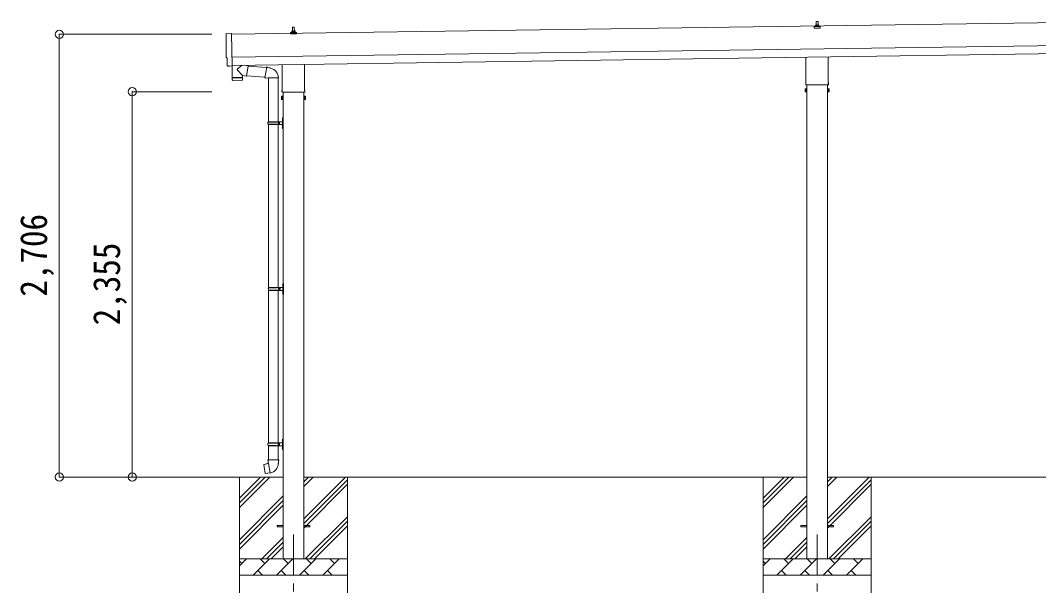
# Model space of a CAD drawing. Units: millimetres at full size, sheet at 1:50. Extents: x -14053 to 14053, y -9700 to 9700.
# Drawn here: x -1063 to 5159, y -6477 to -3023 of the extents above; entities that cross this region are included whole.
import ezdxf
from ezdxf.enums import TextEntityAlignment as Align

# ---------------------------------------------------------------- set-up
doc = ezdxf.new("R2010")
doc.units = ezdxf.units.MM
doc.header["$LTSCALE"] = 50
doc.header["$PDMODE"] = 32
doc.header["$PDSIZE"] = 50
doc.linetypes.add('CHAIN1', pattern=[8, 5, -1, 1, -1])
for name, color, linetype, lineweight in [('0-0_0', 7, 'Continuous', 9), ('0-1_Defpoints', 4, 'Continuous', 9), ('0-2_TEXT1', 7, 'Continuous', 9), ('0-6_PARTS1', 6, 'Continuous', 9)]:
    doc.layers.add(name, color=color, linetype=linetype, lineweight=lineweight)
doc.styles.add('ＭＳ ゴシック', font='')
doc.styles.get('ＭＳ ゴシック').set_extended_font_data('MS Gothic')

msp = doc.modelspace()

# ---------------------------------------------------------------- linework, layer by layer
at = {"layer": '0-0_0'}
for p, q in [((543, -5813.82), (-807.79, -5813.82)), ((275.5, -5813.82), (275.5, -6413.82)), ((275.5, -5998.87), (460.55, -5813.82)), ((275.5, -5970.59), (432.27, -5813.82)), ((275.5, -5942.3), (403.98, -5813.82)), ((668, -6068.92), (923.1, -5813.82)), ((668, -5870.93), (725.11, -5813.82)), ((668, -5842.64), (696.83, -5813.82)), ((3743, -5813.82), (668, -5813.82)), ((668, -6097.2), (935.5, -5829.7)), ((935.5, -5813.82), (935.5, -6413.82)), ((3475.5, -5813.82), (3475.5, -6413.82)), ((3475.5, -5998.87), (3660.55, -5813.82)), ((3475.5, -5970.59), (3632.27, -5813.82)), ((3475.5, -5942.3), (3603.98, -5813.82)), ((3868, -6068.92), (4123.1, -5813.82)), ((3868, -5870.93), (3925.11, -5813.82)), ((3868, -5842.64), (3896.83, -5813.82)), ((6943, -5813.82), (3868, -5813.82)), ((3868, -6097.2), (4135.5, -5829.7)), ((4135.5, -5813.82), (4135.5, -6413.82)), ((668, -6125.49), (935.5, -5857.99)), ((3868, -6125.49), (4135.5, -5857.99)), ((275.5, -6196.86), (543, -5929.36)), ((275.5, -6225.14), (543, -5957.64)), ((3475.5, -6196.86), (3743, -5929.36)), ((3475.5, -6225.14), (3743, -5957.64)), ((275.5, -6253.43), (543, -5985.93)), ((3475.5, -6253.43), (3743, -5985.93)), ((677.66, -6313.82), (935.5, -6055.98)), ((705.94, -6313.82), (935.5, -6084.26)), ((3877.66, -6313.82), (4135.5, -6055.98)), ((3905.94, -6313.82), (4135.5, -6084.26)), ((734.23, -6313.82), (935.5, -6112.55)), ((3934.23, -6313.82), (4135.5, -6112.55)), ((413.1, -6313.82), (543, -6183.92)), ((441.39, -6313.82), (543, -6212.2)), ((3613.1, -6313.82), (3743, -6183.92)), ((3641.39, -6313.82), (3743, -6212.2)), ((469.67, -6313.82), (543, -6240.49)), ((3669.67, -6313.82), (3743, -6240.49)), ((275.5, -6313.82), (935.5, -6313.82)), ((275.5, -6356.71), (318.4, -6313.82)), ((289.84, -6342.37), (275.5, -6328.03)), ((359.82, -6413.82), (459.82, -6313.82)), ((431.26, -6342.37), (402.71, -6313.82)), ((501.24, -6413.82), (601.24, -6313.82)), ((572.69, -6342.37), (544.13, -6313.82)), ((642.66, -6413.82), (742.66, -6313.82)), ((714.11, -6342.37), (685.55, -6313.82)), ((784.08, -6413.82), (884.08, -6313.82)), ((855.53, -6342.37), (826.97, -6313.82)), ((932.22, -6313.82), (935.5, -6310.54)), ((3475.5, -6313.82), (4135.5, -6313.82)), ((3475.5, -6356.71), (3518.4, -6313.82)), ((3489.84, -6342.37), (3475.5, -6328.03)), ((3559.82, -6413.82), (3659.82, -6313.82)), ((3631.26, -6342.37), (3602.71, -6313.82)), ((3701.24, -6413.82), (3801.24, -6313.82)), ((3772.69, -6342.37), (3744.13, -6313.82)), ((3842.66, -6413.82), (3942.66, -6313.82)), ((3914.11, -6342.37), (3885.55, -6313.82)), ((3984.08, -6413.82), (4084.08, -6313.82)), ((4055.53, -6342.37), (4026.97, -6313.82)), ((4132.22, -6313.82), (4135.5, -6310.54)), ((388.37, -6385.27), (416.92, -6413.82)), ((529.79, -6385.27), (558.35, -6413.82)), ((671.21, -6385.27), (699.77, -6413.82)), ((812.63, -6385.27), (841.19, -6413.82)), ((3588.37, -6385.27), (3616.92, -6413.82)), ((3729.79, -6385.27), (3758.35, -6413.82)), ((3871.21, -6385.27), (3899.77, -6413.82)), ((4012.63, -6385.27), (4041.19, -6413.82)), ((935.5, -6413.82), (275.5, -6413.82)), ((4135.5, -6413.82), (3475.5, -6413.82))]:
    msp.add_line(p, q, dxfattribs=at)
at = {"layer": '0-1_Defpoints'}
for p, q in [((6191.68, -3022.6), (227.78, -3107.8)), ((3799.5, -3053.84), (3800.23, -3030.32)), ((3801.23, -3029.34), (3809.78, -3029.34)), ((3810.78, -3030.32), (3811.5, -3053.84)), ((587.25, -3105.06), (587.25, -3097.34)), ((623.75, -3105.06), (587.25, -3105.06)), ((587.64, -3096.56), (623.37, -3096.56)), ((588.02, -3096.37), (594.74, -3094.74)), ((595.12, -3094.56), (615.89, -3094.56)), ((595.5, -3093.77), (595.5, -3089.56)), ((596.5, -3089.56), (614.5, -3089.56)), ((599.5, -3089.56), (600.23, -3066.03)), ((601.23, -3065.06), (609.78, -3065.06)), ((610.78, -3066.03), (611.5, -3089.56)), ((615.5, -3093.77), (615.5, -3089.56)), ((622.99, -3096.37), (616.27, -3094.74)), ((623.75, -3105.06), (623.75, -3097.34)), ((3787.25, -3069.34), (3787.25, -3061.63)), ((3823.75, -3069.34), (3787.25, -3069.34)), ((3787.64, -3060.84), (3823.37, -3060.84)), ((3788.02, -3060.66), (3794.74, -3059.03)), ((3795.12, -3058.84), (3815.89, -3058.84)), ((3795.5, -3058.06), (3795.5, -3053.84)), ((3796.5, -3053.84), (3814.5, -3053.84)), ((3815.5, -3058.06), (3815.5, -3053.84)), ((3822.99, -3060.66), (3816.27, -3059.03)), ((3823.75, -3069.34), (3823.75, -3061.63)), ((229.78, -3247.79), (6193.68, -3162.59)), ((230.5, -3297.78), (6194.39, -3212.58)), ((537.2, -3449.05), (537.2, -3293.4)), ((673.8, -3291.45), (673.8, -3449.05)), ((3737.2, -3403.33), (3737.2, -3247.69)), ((3873.8, -3245.73), (3873.8, -3415.38)), ((210.92, -3301.83), (204, -3301.57)), ((3735.5, -3412.11), (3735.5, -3406.61)), ((3873.44, -3415.61), (3737.57, -3415.61)), ((3743, -3415.61), (3743, -6313.82)), ((3868, -6313.82), (3868, -3415.61)), ((3875.5, -3406.61), (3875.5, -3412.11)), ((535.5, -3457.82), (535.5, -3452.32)), ((673.44, -3461.32), (537.57, -3461.32)), ((543, -3461.32), (543, -6313.82)), ((668, -6313.82), (668, -3461.32)), ((675.5, -3452.32), (675.5, -3457.82)), ((3731.5, -3441.61), (3732.26, -3440.29)), ((3731.5, -3441.61), (3731.5, -3458.61)), ((3731.5, -3458.61), (3732.26, -3459.92)), ((3738.5, -3445.2), (3732.26, -3445.2)), ((3738.5, -3455.01), (3732.26, -3455.01)), ((3738.5, -3459.92), (3732.26, -3459.92)), ((3741, -3459.31), (3738.5, -3459.31)), ((3870, -3459.31), (3872.5, -3459.31)), ((3872.5, -3445.2), (3878.74, -3445.2)), ((3872.5, -3455.01), (3878.74, -3455.01)), ((3872.5, -3459.92), (3878.74, -3459.92)), ((3879.5, -3441.61), (3878.74, -3440.29)), ((3879.5, -3458.61), (3878.74, -3459.92)), ((3879.5, -3441.61), (3879.5, -3458.61)), ((531.5, -3487.32), (532.26, -3486)), ((531.5, -3487.32), (531.5, -3504.32)), ((531.5, -3504.32), (532.26, -3505.63)), ((538.5, -3490.91), (532.26, -3490.91)), ((538.5, -3500.73), (532.26, -3500.73)), ((538.5, -3505.63), (532.26, -3505.63)), ((541, -3505.02), (538.5, -3505.02)), ((670, -3505.02), (672.5, -3505.02)), ((672.5, -3490.91), (678.74, -3490.91)), ((672.5, -3500.73), (678.74, -3500.73)), ((672.5, -3505.63), (678.74, -3505.63)), ((679.5, -3487.32), (678.74, -3486)), ((679.5, -3504.32), (678.74, -3505.63)), ((679.5, -3487.32), (679.5, -3504.32)), ((505.5, -6109.32), (543, -6109.32)), ((505.5, -6118.32), (505.5, -6109.32)), ((505.5, -6118.32), (543, -6118.32)), ((668, -6109.32), (705.5, -6109.32)), ((668, -6118.32), (705.5, -6118.32)), ((705.5, -6118.32), (705.5, -6109.32)), ((3705.5, -6109.32), (3743, -6109.32)), ((3705.5, -6118.32), (3705.5, -6109.32)), ((3705.5, -6118.32), (3743, -6118.32)), ((3868, -6109.32), (3905.5, -6109.32)), ((3868, -6118.32), (3905.5, -6118.32)), ((3905.5, -6118.32), (3905.5, -6109.32))]:
    msp.add_line(p, q, dxfattribs=at)
at = {"layer": '0-1_Defpoints', "color": 7, "linetype": 'CHAIN1'}
for p, q in [((605.5, -6163.82), (605.5, -6663.82)), ((3805.5, -6163.82), (3805.5, -6663.82))]:
    msp.add_line(p, q, dxfattribs=at)
at = {"layer": '0-1_Defpoints'}
for points in [[(196.16, -3104.82), (227.71, -3102.71), (230.54, -3300.55)], [(201.11, -3298.62), (200.44, -3251.59), (199.84, -3251.6)], [(211.66, -3301.55), (212.31, -3300.91), (230.55, -3301.55)], [(3738.5, -3459.92), (3738.5, -3440.29), (3732.26, -3440.29)], [(3738.5, -3459.31), (3738.5, -3440.91), (3741, -3440.91)], [(3872.5, -3459.31), (3872.5, -3440.91), (3870, -3440.91)], [(3872.5, -3459.92), (3872.5, -3440.29), (3878.74, -3440.29)], [(538.5, -3505.63), (538.5, -3486), (532.26, -3486)], [(538.5, -3505.02), (538.5, -3486.62), (541, -3486.62)], [(672.5, -3505.02), (672.5, -3486.62), (670, -3486.62)], [(672.5, -3505.63), (672.5, -3486), (678.74, -3486)]]:
    msp.add_lwpolyline(points, dxfattribs=at)
for points in [[(3741, -3460.61), (3741, -3439.61), (3743, -3439.61), (3743, -3460.61)], [(3870, -3460.61), (3870, -3439.61), (3868, -3439.61), (3868, -3460.61)], [(541, -3506.32), (541, -3485.32), (543, -3485.32), (543, -3506.32)], [(670, -3506.32), (670, -3485.32), (668, -3485.32), (668, -3506.32)]]:
    msp.add_lwpolyline(points, close=True, dxfattribs=at)
for centre, radius, start, end in [((3801.23, -3030.34), 1, 90, 178.60509), ((3809.78, -3030.34), 1, 1.39491, 90), ((588.25, -3097.34), 1, 103.62699, 180), ((594.5, -3093.77), 1, 283.62699, 0), ((599.59, -3090.19), 4.13, 90, 171.17633), ((596.5, -3090.56), 1, 90, 180), ((601.23, -3066.06), 1, 90, 178.60509), ((608.84, -3089.56), 4.83, 133.60282, 180), ((602.17, -3089.56), 4.83, 0, 46.39718), ((609.78, -3066.06), 1, 1.39491, 90), ((611.42, -3090.19), 4.13, 8.82367, 90), ((614.5, -3090.56), 1, 0, 90), ((616.5, -3093.77), 1, 180, 256.37301), ((622.75, -3097.34), 1, 0, 76.37301), ((3788.25, -3061.63), 1, 103.62699, 180), ((3794.5, -3058.06), 1, 283.62699, 0), ((3799.59, -3054.48), 4.13, 90, 171.17633), ((3796.5, -3054.84), 1, 90, 180), ((3808.84, -3053.84), 4.83, 133.60282, 180), ((3802.17, -3053.84), 4.83, 0, 46.39718), ((3811.42, -3054.48), 4.13, 8.82367, 90), ((3814.5, -3054.84), 1, 0, 90), ((3816.5, -3058.06), 1, 180, 256.37301), ((3822.75, -3061.63), 1, 0, 76.37301), ((3739.5, -3406.61), 4, 125.09963, 180), ((3739.5, -3412.11), 4, 180, 194.47751), ((3739.5, -3412.11), 4, 194.47751, 241.04498), ((3871.5, -3412.11), 4, 298.95502, 345.52249), ((3871.5, -3406.61), 4, 0, 54.90037), ((3871.5, -3412.11), 4, 345.52249, 0), ((539.5, -3452.32), 4, 125.09963, 180), ((539.5, -3457.82), 4, 180, 194.47751), ((539.5, -3457.82), 4, 194.47751, 241.04498), ((671.5, -3457.82), 4, 298.95502, 345.52249), ((671.5, -3452.32), 4, 0, 54.90037), ((671.5, -3457.82), 4, 345.52249, 0), ((3747.74, -3450.11), 16.24, 162.41205, 197.58795), ((3735.85, -3442.74), 4.34, 145.61575, 214.38425), ((3735.85, -3457.47), 4.34, 145.61575, 214.38425), ((3863.26, -3450.11), 16.24, 342.41205, 17.58795), ((3875.16, -3442.74), 4.34, 325.61575, 34.38425), ((3875.16, -3457.47), 4.34, 325.61575, 34.38425), ((535.85, -3488.46), 4.34, 145.61575, 214.38425), ((547.74, -3495.82), 16.24, 162.41205, 197.58795), ((535.85, -3503.18), 4.34, 145.61575, 214.38425), ((663.26, -3495.82), 16.24, 342.41205, 17.58795), ((675.16, -3488.46), 4.34, 325.61575, 34.38425), ((675.16, -3503.18), 4.34, 325.61575, 34.38425)]:
    msp.add_arc(centre, radius, start, end, dxfattribs=at)
for centre, major_axis, ratio, start_param, end_param in [((196.36, -3107.81), (-3, -0.04), 0.99863, 4.7647489, 6.2979817), ((-4568, -3246.31), (4762.89, 68.04), 0.99863, 6.2686928, 6.2979817), ((199.78, -3247.2), (-4.41, -0.06), 0.99863, 6.2686928, 7.8539816), ((204.12, -3298.57), (-2.15, -2.1), 0.9974, 5.5252311, 7.0411395), ((210.96, -3300.83), (-0.717, -0.7), 0.9974, 0.7579542, 1.5707963)]:
    msp.add_ellipse(centre, major_axis=major_axis, ratio=ratio, start_param=start_param, end_param=end_param, dxfattribs=at)
at = {"layer": '0-2_TEXT1'}
for p, q in [((291.94, -3296.9), (264.29, -3319.41)), ((329.56, -3300.91), (303.72, -3296.74)), ((230.54, -3300.55), (230.55, -3301.55)), ((294.99, -3359.85), (264.12, -3326.75)), ((294.99, -3359.85), (319.4, -3363.8)), ((294.99, -3359.85), (295.16, -3371.87)), ((329.56, -3300.91), (319.4, -3363.8)), ((329.27, -3302.74), (441.63, -3311.09)), ((430.89, -3372), (436.42, -3340.63)), ((441.95, -3309.27), (436.42, -3340.63)), ((441.95, -3309.27), (443.1, -3307.29)), ((443.1, -3307.29), (446.66, -3307.92)), ((446.66, -3307.92), (447.07, -3310.26)), ((461.59, -3313.09), (463.27, -3314.71)), ((463.27, -3314.71), (465.39, -3315.16)), ((231.18, -3373.78), (231.6, -3386.83)), ((292.18, -3388.91), (234.64, -3389.73)), ((235.67, -3372.72), (235.7, -3373.72)), ((290.66, -3371.93), (290.66, -3372.93)), ((319.69, -3361.97), (431.21, -3370.18)), ((430.89, -3372), (431.29, -3374.25)), ((430.89, -3372), (436.04, -3372.82)), ((431.29, -3374.25), (434.85, -3374.88)), ((434.85, -3374.88), (436.04, -3372.82)), ((436.04, -3372.82), (450.65, -3375.13)), ((450.65, -3375.13), (452.85, -3374.15)), ((513.15, -3374.54), (451.97, -3374.54)), ((453, -3374.54), (453, -3641.83)), ((513, -3374.54), (513, -3793.3)), ((450, -3643.83), (500.33, -3643.83)), ((450, -3657.83), (500.33, -3657.83)), ((451, -3641.83), (537, -3641.83)), ((451, -3641.83), (451, -3643.83)), ((451, -3659.83), (451, -3657.83)), ((451, -3659.83), (537, -3659.83)), ((453, -3659.83), (453, -4654.82)), ((510, -3641.83), (510, -3646.33)), ((510, -3646.33), (512, -3646.33)), ((510, -3659.83), (510, -3655.33)), ((510, -3655.33), (512, -3655.33)), ((512, -3646.33), (512, -3650.83)), ((512, -3655.33), (512, -3650.83)), ((513, -3659.83), (513, -4654.82)), ((518, -3641.83), (518, -3650.83)), ((518, -3646.33), (521, -3646.33)), ((518, -3659.83), (518, -3650.83)), ((518, -3655.33), (521, -3655.33)), ((521, -3646.33), (521, -3650.83)), ((521, -3655.33), (521, -3650.83)), ((536.7, -3624.68), (538.75, -3625.68)), ((537.97, -3622.68), (538.6, -3622.68)), ((537.97, -3622.68), (537.97, -3630.98)), ((537.97, -3630.98), (538.6, -3630.98)), ((537.97, -3670.68), (538.6, -3670.68)), ((537.97, -3670.68), (537.97, -3678.98)), ((538.6, -3622.68), (538.6, -3630.98)), ((538.6, -3622.68), (539, -3623.08)), ((538.6, -3630.98), (539, -3630.58)), ((538.6, -3670.68), (538.6, -3678.98)), ((538.6, -3670.68), (539, -3671.08)), ((538.75, -3625.68), (539.36, -3626.83)), ((539, -3618.83), (542, -3617.33)), ((539, -3618.83), (539, -3650.83)), ((539, -3623.08), (539, -3630.58)), ((539, -3682.83), (539, -3650.83)), ((542, -3617.33), (542, -3650.83)), ((542, -3617.33), (543, -3617.33)), ((542, -3684.33), (542, -3650.83)), ((543, -3617.33), (543, -3650.83)), ((543, -3684.33), (543, -3650.83)), ((536.7, -3672.68), (538.75, -3673.68)), ((537.97, -3678.98), (538.6, -3678.98)), ((538.6, -3678.98), (539, -3678.58)), ((538.75, -3673.68), (539.36, -3674.83)), ((539, -3671.08), (539, -3678.58)), ((539, -3682.83), (542, -3684.33)), ((542, -3684.33), (543, -3684.33)), ((452.5, -4656.82), (502.83, -4656.82)), ((453.5, -4654.82), (539.5, -4654.82)), ((453.5, -4654.82), (453.5, -4656.82)), ((512.5, -4654.82), (512.5, -4659.32)), ((512.5, -4659.32), (514.5, -4659.32)), ((514.5, -4659.32), (514.5, -4663.82)), ((514.5, -4668.32), (514.5, -4663.82)), ((520.5, -4654.82), (520.5, -4663.82)), ((520.5, -4659.32), (523.5, -4659.32)), ((520.5, -4672.82), (520.5, -4663.82)), ((523.5, -4659.32), (523.5, -4663.82)), ((523.5, -4668.32), (523.5, -4663.82)), ((539.2, -4637.67), (541.25, -4638.67)), ((540.47, -4635.67), (541.1, -4635.67)), ((540.47, -4635.67), (540.47, -4643.97)), ((540.47, -4643.97), (541.1, -4643.97)), ((541.1, -4635.67), (541.1, -4643.97)), ((541.1, -4635.67), (541.5, -4636.07)), ((541.1, -4643.97), (541.5, -4643.57)), ((541.25, -4638.67), (541.86, -4639.82)), ((541.5, -4631.82), (544.5, -4630.32)), ((541.5, -4631.82), (541.5, -4663.82)), ((541.5, -4636.07), (541.5, -4643.57)), ((541.5, -4695.82), (541.5, -4663.82)), ((544.5, -4630.32), (544.5, -4663.82)), ((544.5, -4630.32), (545.5, -4630.32)), ((544.5, -4697.32), (544.5, -4663.82)), ((545.5, -4630.32), (545.5, -4663.82)), ((545.5, -4697.32), (545.5, -4663.82)), ((452.5, -4670.82), (502.83, -4670.82)), ((453, -4672.81), (453, -5604.82)), ((453.5, -4672.82), (453.5, -4670.82)), ((453.5, -4672.82), (539.5, -4672.82)), ((512.5, -4672.82), (512.5, -4668.32)), ((512.5, -4668.32), (514.5, -4668.32)), ((513, -4672.81), (513, -5604.82)), ((520.5, -4668.32), (523.5, -4668.32)), ((539.2, -4685.67), (541.25, -4686.67)), ((540.47, -4683.67), (541.1, -4683.67)), ((540.47, -4683.67), (540.47, -4691.97)), ((540.47, -4691.97), (541.1, -4691.97)), ((541.1, -4683.67), (541.1, -4691.97)), ((541.1, -4683.67), (541.5, -4684.07)), ((541.1, -4691.97), (541.5, -4691.57)), ((541.25, -4686.67), (541.86, -4687.82)), ((541.5, -4684.07), (541.5, -4691.57)), ((541.5, -4695.82), (544.5, -4697.32)), ((544.5, -4697.32), (545.5, -4697.32)), ((536.7, -5587.67), (538.75, -5588.67)), ((537.97, -5585.67), (538.6, -5585.67)), ((537.97, -5585.67), (537.97, -5593.97)), ((537.97, -5593.97), (538.6, -5593.97)), ((538.6, -5585.67), (538.6, -5593.97)), ((538.6, -5585.67), (539, -5586.07)), ((538.6, -5593.97), (539, -5593.57)), ((538.75, -5588.67), (539.36, -5589.82)), ((539, -5581.82), (542, -5580.32)), ((539, -5581.82), (539, -5613.82)), ((539, -5586.07), (539, -5593.57)), ((542, -5580.32), (542, -5613.82)), ((542, -5580.32), (543, -5580.32)), ((543, -5580.32), (543, -5613.82)), ((450, -5606.82), (500.33, -5606.82)), ((450, -5620.82), (500.33, -5620.82)), ((451, -5604.82), (537, -5604.82)), ((451, -5604.82), (451, -5606.82)), ((451, -5622.82), (451, -5620.82)), ((451, -5622.82), (537, -5622.82)), ((453, -5622.82), (453, -5707.75)), ((510, -5604.82), (510, -5609.32)), ((510, -5609.32), (512, -5609.32)), ((510, -5622.82), (510, -5618.32)), ((510, -5618.32), (512, -5618.32)), ((512, -5609.32), (512, -5613.82)), ((512, -5618.32), (512, -5613.82)), ((513, -5622.82), (513, -5707.75)), ((518, -5604.82), (518, -5613.82)), ((518, -5609.32), (521, -5609.32)), ((518, -5622.82), (518, -5613.82)), ((518, -5618.32), (521, -5618.32)), ((521, -5609.32), (521, -5613.82)), ((521, -5618.32), (521, -5613.82)), ((536.7, -5635.67), (538.75, -5636.67)), ((537.97, -5633.67), (538.6, -5633.67)), ((537.97, -5633.67), (537.97, -5641.97)), ((537.97, -5641.97), (538.6, -5641.97)), ((538.6, -5633.67), (538.6, -5641.97)), ((538.6, -5633.67), (539, -5634.07)), ((538.6, -5641.97), (539, -5641.57)), ((538.75, -5636.67), (539.36, -5637.82)), ((539, -5645.82), (539, -5613.82)), ((539, -5634.07), (539, -5641.57)), ((539, -5645.82), (542, -5647.32)), ((542, -5647.32), (542, -5613.82)), ((542, -5647.32), (543, -5647.32)), ((543, -5647.32), (543, -5613.82)), ((451.15, -5707.75), (449, -5708.53)), ((449, -5708.53), (449, -5712.15)), ((449, -5712.15), (451.24, -5712.96)), ((451.15, -5707.75), (483, -5707.75)), ((451.15, -5707.75), (451.24, -5712.96)), ((451.24, -5712.96), (451.5, -5727.75)), ((514.85, -5707.75), (483, -5707.75)), ((517, -5712.15), (514.76, -5712.96)), ((514.85, -5707.75), (517, -5708.53)), ((517, -5708.53), (517, -5712.15)), ((424.54, -5736.2), (423.73, -5737.37)), ((423.73, -5737.37), (433.35, -5791.93)), ((452.41, -5730.95), (424.54, -5736.2)), ((437.28, -5733.59), (437.07, -5733.84)), ((451.5, -5727.75), (452.85, -5729.75)), ((462.77, -5788.24), (452.63, -5730.77)), ((452.66, -5729.95), (452.66, -5730.65)), ((452.85, -5729.75), (452.82, -5729.75)), ((513.19, -5729.69), (513.12, -5731.85)), ((514.5, -5727.75), (513.19, -5729.69)), ((447.38, -5790.84), (447.1, -5790.68)), ((463.07, -5789.01), (462.83, -5788.34))]:
    msp.add_line(p, q, dxfattribs=at)
for points in [[(230.15, -3301.54), (231.17, -3372.78), (295.16, -3371.87)], [(441.95, -3309.27), (447.07, -3310.26), (461.59, -3313.09)], [(295.13, -3385.92), (295.17, -3372.87), (231.18, -3373.78)], [(536.7, -3628.98), (538.75, -3627.98), (539.36, -3626.83)], [(536.7, -3676.98), (538.75, -3675.98), (539.36, -3674.83)], [(539.2, -4641.97), (541.25, -4640.97), (541.86, -4639.82)], [(539.2, -4689.97), (541.25, -4688.97), (541.86, -4687.82)], [(536.7, -5591.97), (538.75, -5590.97), (539.36, -5589.82)], [(536.7, -5639.97), (538.75, -5638.97), (539.36, -5637.82)], [(514.85, -5707.75), (514.76, -5712.96), (514.5, -5727.75)], [(439.53, -5733.38), (439.25, -5733.22), (437.28, -5733.59)], [(462.5, -5788.15), (434.51, -5792.75), (433.35, -5791.93)], [(449.56, -5790.28), (449.35, -5790.51), (447.38, -5790.84)]]:
    msp.add_lwpolyline(points, dxfattribs=at)
for centre, radius, start, end in [((267.6, -3323.16), 5, 131.47396, 225.79244), ((452.85, -3374.15), 60.3, 359.62495, 78), ((234.59, -3386.73), 3, 181.81845, 270.86677), ((292.13, -3385.91), 3, 270.81845, 359.81845), ((498.75, -3650.83), 49.25, 171.82876, 180.00002), ((498.75, -3650.83), 49.25, 180.00002, 188.17127), ((500.33, -3641.83), 2, 270, 359.99998), ((500.33, -3659.83), 2, 0.00005, 90.00004), ((542.3, -3626.83), 6, 136.21765, 223.78235), ((542.3, -3674.83), 6, 136.21765, 223.78235), ((537, -3639.83), 2, 270, 359.99998), ((537, -3661.83), 2, 0.00005, 90.00004), ((501.25, -4663.82), 49.25, 171.82876, 180.00002), ((501.25, -4663.82), 49.25, 180.00002, 188.17127), ((502.83, -4654.82), 2, 270, 359.99998), ((544.8, -4639.82), 6, 136.21765, 223.78235), ((539.5, -4652.82), 2, 270, 359.99998), ((502.83, -4672.82), 2, 0.00005, 90.00004), ((544.8, -4687.82), 6, 136.21765, 223.78235), ((539.5, -4674.82), 2, 0.00005, 90.00004), ((542.3, -5589.82), 6, 136.21765, 223.78235), ((498.75, -5613.82), 49.25, 171.82876, 180.00002), ((498.75, -5613.82), 49.25, 180.00002, 188.17127), ((500.33, -5604.82), 2, 270, 359.99998), ((500.33, -5622.82), 2, 0.00005, 90.00004), ((542.3, -5637.82), 6, 136.21765, 223.78235), ((537, -5602.82), 2, 270, 359.99998), ((537, -5624.82), 2, 0.00005, 90.00004), ((452.36, -5730.65), 0.3, 280.66842, 0), ((452.86, -5729.95), 0.2, 100, 180), ((452.85, -5729.75), 60.3, 279.96938, 358), ((462.55, -5788.45), 0.3, 20, 99.33158), ((463.26, -5788.94), 0.2, 200, 279.96938)]:
    msp.add_arc(centre, radius, start, end, dxfattribs=at)
at = {"layer": '0-6_PARTS1'}
for p, q in [((-825.44, -3107.82), (106.82, -3107.82)), ((-825.44, -5813.82), (-825.44, -3107.82)), ((-379.57, -3458.82), (106.82, -3458.82)), ((-379.57, -5813.82), (-379.57, -3458.82)), ((-825.44, -5813.82), (106.82, -5813.82)), ((-379.57, -5813.82), (106.82, -5813.82)), ((275.5, -6800.58), (275.5, -6413.82)), ((935.5, -6800.58), (935.5, -6413.82)), ((3475.5, -6800.58), (3475.5, -6413.82)), ((4135.5, -6800.58), (4135.5, -6413.82))]:
    msp.add_line(p, q, dxfattribs=at)
for p in [(-825.44, -3107.82), (-379.57, -3458.82), (-825.44, -5813.82), (-379.57, -5813.82)]:
    msp.add_point(p, dxfattribs=at)

# ---------------------------------------------------------------- texts
at = {"layer": '0-6_PARTS1', "color": 7, "style": 'ＭＳ ゴシック', "width": 0.9}
for s, p in [('2,706', (-850.44, -4710.82)), ('2,355', (-404.57, -4886.32))]:
    msp.add_text(s, height=165, rotation=90, dxfattribs=at).set_placement(p, align=Align.BOTTOM_LEFT)

doc.saveas('drawing.dxf')
